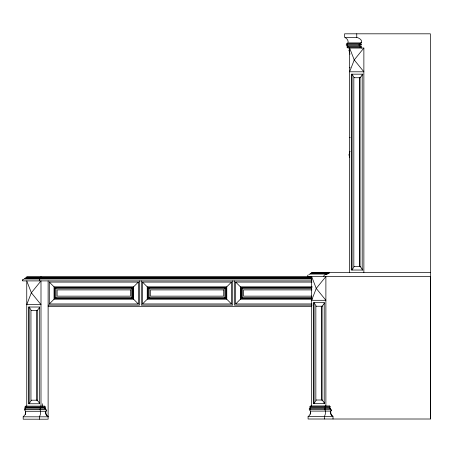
<?xml version="1.0" encoding="UTF-8"?>
<svg xmlns="http://www.w3.org/2000/svg" width="453" height="453" viewBox="0 0 453 453"><rect width="100%" height="100%" fill="white"/><g stroke="black" fill="none" stroke-linecap="round" stroke-linejoin="round"><path stroke-width="0.68" d="M310.458 409.512L309.665 410.31L310.458 411.103L310.475 413.227L309.637 415.18L308.085 416.635L308.085 419.008L430.35 419.008L430.35 276.562L307.445 276.562A3.352 3.109 -90 0 1 307.978 275.107L308.25 274.858M39.955 278.997L40.074 278.499M40.3 278.408L40.425 277.91M40.645 277.814L40.77 277.315M309.127 274.665L309.422 274.167M323.629 276.562A2.542 2.542 0 0 1 323.833 275.905L324.439 275.016L325.316 274.699A3.33 3.33 0 0 1 325.962 274.665L329.45 272.882L329.45 272.406M25.164 406.941A0.719 0.668 -90 0 0 25.578 406.131L44.558 406.131L45.057 406.992M310.056 406.76A0.719 0.668 -90 0 0 310.469 405.95L329.45 405.95L329.948 406.811M25.566 409.693L24.768 410.492L25.566 411.284L45.742 411.284L46.54 410.492A0.793 0.793 0 0 0 45.742 409.693L45.742 408.804L24.377 408.804L24.377 409.693L45.742 409.693L46.54 410.492A0.793 0.793 0 0 1 45.742 411.284L46.047 414.427L48.12 416.817L23.188 416.817L23.188 419.189L48.12 419.189L48.12 280.9M310.152 414.246A4.83 4.462 -90 0 0 310.458 411.103L330.639 411.103L331.432 410.31A0.793 0.793 0 0 0 330.639 409.512L330.639 408.623L309.269 408.623L309.269 409.512L330.639 409.512L331.432 410.31A0.793 0.793 0 0 1 330.639 411.103L330.939 414.246L333.012 416.635L333.012 419.008M347.949 46.721L347.406 45.634M347.389 44.388L346.828 43.698L347.389 43.007M349.631 52.803L349.036 50.43L349.631 48.052L354.235 59.926L363.872 71.795L349.631 71.795L354.235 59.926L363.872 48.052L347.949 48.052L347.525 47.293M349.631 157.265L349.036 154.886L349.631 152.514M361.5 48.052L361.217 47.44L360.294 47.174L346.941 47.163L346.941 46.721L361.5 46.721L361.183 45.895L360.141 45.459L346.273 45.385L346.273 44.49L361.5 44.49C359.597 44.824 359.597 42.576 361.5 42.905C362.587 39.966 359.11 38.012 356.754 37.373L344.591 37.373L344.591 33.811L430.35 33.811L430.35 419.008M25.26 414.427L25.566 411.284A4.83 4.462 90 0 1 25.26 414.427L23.188 416.817M40.379 406.896L40.504 406.131M40.289 408.651L40.47 408.142A1.042 0.402 -90 0 0 40.504 407.468M325.18 408.47L325.367 407.96A1.042 0.402 -90 0 0 325.396 407.287M31.325 400.197L29.185 403.759L29.185 307.015L31.325 310.577M354.206 266.472L352.066 270.033L352.066 74.167L354.206 77.729M316.217 400.016L314.076 403.578L314.076 302.678L316.217 306.239M39.587 279.19L39.473 279.444A3.499 1.336 90 0 0 39.298 280.401L39.298 280.9M311.828 280.9L22.65 280.9L22.65 280.401A3.499 3.233 90 0 1 23.075 279.45L23.352 279.19M325.231 406.771L325.396 405.95M39.66 307.525L37.174 310.577L37.174 400.197L39.66 403.249M362.536 74.677L360.056 77.729L360.056 266.472L362.536 269.524M324.552 303.187L322.072 306.239L322.072 400.016L324.552 403.068M49.303 303.957L54.054 299.207L133.584 299.207L138.335 303.957L138.335 282.083L49.303 282.083L49.303 303.957L138.335 303.957M54.943 298.317L55.923 297.338L131.715 297.338L132.695 298.317L132.695 287.723L54.943 287.723L54.943 298.317L132.695 298.317M54.943 287.723L55.923 288.703L131.715 288.703L132.695 287.723M49.303 282.083L54.054 286.834L133.584 286.834L138.335 282.083M142.491 303.957L147.236 299.207L226.772 299.207L231.517 303.957L231.517 282.083L142.491 282.083L142.491 303.957L231.517 303.957M148.125 298.317L149.105 297.338L224.898 297.338L225.877 298.317L225.877 287.723L148.125 287.723L148.125 298.317L225.877 298.317M148.125 287.723L149.105 288.703L224.898 288.703L225.877 287.723M142.491 282.083L147.236 286.834L226.772 286.834L231.517 282.083M311.981 282.083L235.673 282.083L235.673 303.957L240.418 299.207L312.213 299.207M311.992 287.723L241.313 287.723L241.313 298.317L242.293 297.338L311.766 297.338M25.04 408.651L25.487 408.142A1.042 0.963 -90 0 0 25.566 407.468M309.931 408.47L310.384 407.96A1.042 0.963 -90 0 0 310.458 407.287M25.368 277.91L25.074 278.408L311.749 278.408M26.206 277.315L25.912 277.814L311.732 277.814M24.53 278.499L24.235 278.997L311.732 278.997M310.26 273.572L309.965 274.071L327.123 274.071M311.103 272.978L310.803 273.476L328.289 273.476M40.504 409.693L40.175 410.492L40.504 411.284A4.83 1.852 -90 0 1 40.379 414.427L39.519 416.817L39.519 419.189M325.396 409.512L325.067 410.31L325.396 411.103A4.83 1.852 -90 0 1 325.271 414.246L324.416 416.635L324.416 419.008M361.5 42.905L347.949 42.905C348.646 40.753 347.094 38.596 345.22 37.673M346.828 43.698L359.909 43.698M349.036 50.43L349.631 50.43M349.631 53.992L350.226 53.992M349.631 67.729L350.226 67.729M362.949 74.167L351.307 74.167L351.307 270.033L362.949 270.033M360.435 77.729L353.827 77.729L353.827 266.472L360.435 266.472M349.631 137.587L350.226 137.587M349.631 151.33L350.226 151.33M349.036 154.886L349.631 154.886M430.35 272.406L311.647 272.406L311.647 272.882L329.45 272.882M311.749 276.743L26.75 276.743L26.75 277.219L311.749 277.219M235.673 282.083L240.418 286.834L312.213 286.834M311.596 287.429L241.013 287.429L241.013 298.612L311.596 298.612M241.313 287.723L242.293 288.703L311.766 288.703M311.953 289.892L243.476 289.892L243.476 296.149L311.953 296.149M241.313 298.317L311.992 298.317M324.286 302.678L313.323 302.678L313.323 403.578L324.286 403.578M235.673 303.957L311.981 303.957M48.12 305.141L139.524 305.141L139.524 280.9M312.123 305.141L234.484 305.141L234.484 280.9M322.445 306.239L315.843 306.239L315.843 400.016L322.445 400.016M48.12 306.33L311.755 306.33M39.394 307.015L28.431 307.015L28.431 403.759L39.394 403.759M37.554 310.577L30.946 310.577L30.946 400.197L37.554 400.197M330.163 406.839L309.744 406.839L309.744 407.287L330.163 407.287L330.163 406.839A0.73 0.73 0 0 1 329.45 405.95M45.272 407.02L24.853 407.02L24.853 407.468L45.272 407.468L45.272 407.02A0.73 0.73 0 0 1 44.558 406.131M45.572 408.804L45.742 408.804A1.121 1.121 0 0 1 44.558 407.468M330.464 408.623L330.639 408.623A1.121 1.121 0 0 1 329.45 407.287A0.804 0.572 -90 0 0 329.467 407.796L330.294 408.595M308.085 416.635L333.012 416.635A5.187 5.187 0 0 1 330.639 411.103M324.977 408.623L324.903 409.512M40.085 408.804L40.011 409.693M45.402 408.776L44.575 407.977A0.804 0.572 -90 0 1 44.558 407.468M363.872 48.052L363.872 272.406M362.196 74.167L362.196 270.033M360.078 46.721L360.078 47.163M359.676 77.729L359.676 266.472M359.127 44.49L359.127 45.385M356.754 33.811L356.754 37.373M349.631 48.052L349.631 272.406M325.888 405.95L325.888 276.562L316.251 288.431L311.647 300.305L325.888 300.305L316.251 288.431L311.647 276.562L311.647 406.228M325.101 406.839L325.101 407.287M324.212 302.678L324.212 403.578M321.692 306.239L321.692 400.016M242.293 288.703L242.293 297.338M240.418 286.834L240.418 299.207M232.706 280.9L232.706 305.141L141.302 305.141L141.302 280.9M226.772 286.834L226.772 299.207M224.898 288.703L224.898 297.338M149.105 288.703L149.105 297.338M147.236 286.834L147.236 299.207M133.584 286.834L133.584 299.207M131.715 288.703L131.715 297.338M55.923 288.703L55.923 297.338M54.054 286.834L54.054 299.207M42.469 403.759L42.469 406.131M40.997 276.743L40.997 277.219M40.997 406.131L40.997 280.9L31.353 292.768L26.75 304.637L40.997 304.637L31.353 292.768L26.75 280.9L26.75 406.131M40.209 407.02L40.209 407.468M39.315 307.015L39.315 403.759M36.801 310.577L36.801 400.197M48.12 416.817A5.187 5.187 0 0 1 45.742 411.284M22.65 280.401A3.499 3.233 -90 0 1 23.075 279.45M132.995 287.429L54.649 287.429L54.649 298.612L132.995 298.612L132.995 287.429M226.177 287.429L147.831 287.429L147.831 298.612L226.177 298.612L226.177 287.429M130.526 289.892L57.112 289.892L57.112 296.149L130.526 296.149L130.526 289.892M223.714 289.892L150.294 289.892L150.294 296.149L223.714 296.149L223.714 289.892"/></g></svg>
